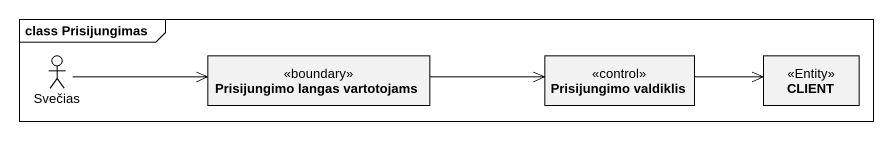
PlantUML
@startuml
mainframe class Prisijungimas
allowmixing
hide circle
hide empty members
actor Svečias
class "Prisijungimo langas vartotojams" as Prisijungimo_langas <<boundary>>
class "Prisijungimo valdiklis" as Prisijungimo_valdiklis <<control>>
class CLIENT <<Entity>>
Svečias -right-> Prisijungimo_langas
Prisijungimo_langas -right-> Prisijungimo_valdiklis
Prisijungimo_valdiklis -right-> CLIENT
@enduml
